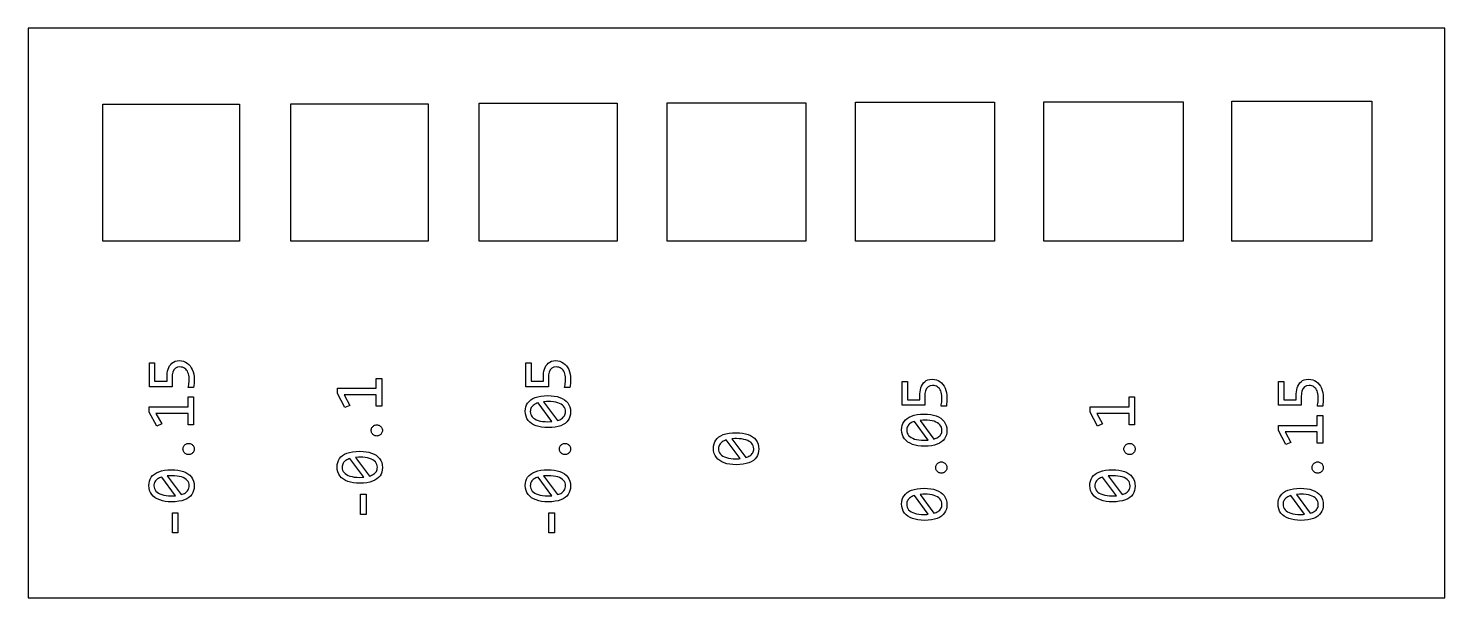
# Model space of a CAD drawing. Extents: x 5 to 148, y 5 to 63.
import ezdxf

# ---------------------------------------------------------------- set-up
doc = ezdxf.new("R2010")
doc.units = 0
doc.layers.get('0').update_dxf_attribs({"linetype": 'CONTINUOUS'})

msp = doc.modelspace()

# ---------------------------------------------------------------- linework, layer by layer
at = {"color": 5}
for points in [[(148, 62.500025), (5, 62.500025), (5, 5.000016), (148, 5.000016), (148, 62.500025)], [(12.515, 41.015026), (12.515, 54.835025), (26.335, 54.835025), (26.335, 41.015026), (12.515, 41.015026)], [(31.514999, 41.015026), (31.514999, 54.885026), (45.384999, 54.885026), (45.384999, 41.015026), (31.514999, 41.015026)], [(50.515001, 41.015026), (50.515001, 54.935024), (64.434999, 54.935024), (64.434999, 41.015026), (50.515001, 41.015026)], [(69.514999, 41.015026), (69.514999, 54.985026), (83.484999, 54.985026), (83.484999, 41.015026), (69.514999, 41.015026)], [(88.515001, 41.015026), (88.515001, 55.035024), (102.534999, 55.035024), (102.534999, 41.015026), (88.515001, 41.015026)], [(107.515, 41.015026), (107.515, 55.085026), (121.584999, 55.085026), (121.584999, 41.015026), (107.515, 41.015026)], [(126.515001, 41.015026), (126.515001, 55.135024), (140.634999, 55.135024), (140.634999, 41.015026), (126.515001, 41.015026)], [(21.1495, 26.223725), (21.1763, 26.352224), (21.197901, 26.492624), (21.2145, 26.644725), (21.2256, 26.803223), (21.2323, 26.962925), (21.234501, 27.123723), (21.227399, 27.299026), (21.206101, 27.462325), (21.1705, 27.613723), (21.1209, 27.751826), (21.0589, 27.875425), (20.9845, 27.984724), (20.8982, 28.079223), (20.8005, 28.157625), (20.6915, 28.219725), (20.5721, 28.265225), (20.4431, 28.292629), (20.3045, 28.301711), (20.0524, 28.268626), (19.8507, 28.169224), (19.6995, 28.003723), (19.5945, 27.776024), (19.5315, 27.490324), (19.5105, 27.146725), (19.5105, 26.302725), (17.2355, 26.302725), (17.2355, 28.700725), (17.7535, 28.700725), (17.7535, 26.860723), (19.0035, 26.860723), (19.0035, 27.249724), (19.009901, 27.461126), (19.0293, 27.668824), (19.0615, 27.872724), (19.1098, 28.067325), (19.1775, 28.247323), (19.2645, 28.412725), (19.3716, 28.560325), (19.5009, 28.687325), (19.6525, 28.793725), (19.8284, 28.874224), (20.032, 28.922625), (20.2635, 28.93874), (20.4777, 28.922836), (20.679, 28.875124), (20.8675, 28.795724), (21.0404, 28.688324), (21.1964, 28.557026), (21.3355, 28.401724), (21.4559, 28.224924), (21.5573, 28.027924), (21.6395, 27.810726), (21.7, 27.577923), (21.7364, 27.332923), (21.748499, 27.075726), (21.746299, 26.937025), (21.735, 26.711123), (21.7044, 26.346825), (21.6875, 26.223725), (21.1495, 26.223725)], [(59.149499, 26.223725), (59.17631, 26.352224), (59.197889, 26.492624), (59.214495, 26.644725), (59.225592, 26.803223), (59.232289, 26.962925), (59.234558, 27.123723), (59.227415, 27.299026), (59.206093, 27.462325), (59.170499, 27.613723), (59.120899, 27.751826), (59.0589, 27.875425), (58.984501, 27.984724), (58.8982, 28.079223), (58.8005, 28.157625), (58.691501, 28.219725), (58.572101, 28.265225), (58.4431, 28.292629), (58.304501, 28.301711), (58.0524, 28.268626), (57.850699, 28.169224), (57.699501, 28.003723), (57.5945, 27.776024), (57.5315, 27.490324), (57.510502, 27.146725), (57.510499, 26.302725), (55.2355, 26.302725), (55.2355, 28.700725), (55.7535, 28.700725), (55.7535, 26.860723), (57.003501, 26.860723), (57.003501, 27.249724), (57.009908, 27.461126), (57.029288, 27.668824), (57.061501, 27.872724), (57.1098, 28.067325), (57.1775, 28.247323), (57.2645, 28.412725), (57.371601, 28.560325), (57.500901, 28.687325), (57.652499, 28.793725), (57.8284, 28.874224), (58.032001, 28.922625), (58.263499, 28.93874), (58.4777, 28.922836), (58.679001, 28.875124), (58.8675, 28.795724), (59.040401, 28.688324), (59.196399, 28.557026), (59.335501, 28.401724), (59.455899, 28.224924), (59.557299, 28.027924), (59.639499, 27.810726), (59.699999, 27.577923), (59.7364, 27.332923), (59.748507, 27.075726), (59.746241, 26.937025), (59.735012, 26.711123), (59.704399, 26.346825), (59.687494, 26.223725), (59.149499, 26.223725)], [(36.215501, 25.622123), (36.215501, 26.146125), (40.1355, 26.146125), (40.1355, 27.141125), (40.687501, 27.141125), (40.687501, 24.345124), (40.1355, 24.345124), (40.1355, 25.489123), (36.886501, 25.489123), (37.4655, 24.423125), (36.961499, 24.205125), (36.215501, 25.622123)], [(97.149499, 24.351124), (97.176311, 24.479725), (97.197889, 24.620026), (97.214495, 24.772124), (97.225592, 24.930724), (97.232289, 25.090324), (97.234558, 25.251125), (97.227387, 25.426425), (97.206091, 25.589823), (97.1705, 25.741125), (97.120899, 25.879225), (97.058901, 26.002923), (96.984501, 26.112123), (96.8982, 26.206724), (96.800501, 26.285024), (96.691501, 26.347124), (96.572101, 26.392726), (96.4431, 26.420016), (96.304501, 26.429112), (96.0524, 26.396025), (95.850699, 26.296725), (95.699501, 26.131125), (95.5945, 25.903426), (95.5315, 25.617825), (95.510502, 25.274124), (95.5105, 24.430124), (93.235501, 24.430124), (93.235501, 26.828124), (93.7535, 26.828124), (93.7535, 24.988125), (95.003499, 24.988125), (95.003499, 25.377123), (95.009905, 25.588525), (95.029288, 25.796223), (95.061501, 26.000123), (95.1098, 26.194826), (95.1775, 26.374824), (95.264501, 26.540125), (95.371601, 26.687826), (95.500901, 26.814826), (95.6525, 26.921125), (95.8284, 27.001724), (96.032001, 27.050024), (96.2635, 27.066139), (96.477701, 27.050236), (96.679001, 27.002526), (96.8675, 26.923126), (97.040401, 26.815825), (97.196399, 26.684425), (97.335501, 26.529124), (97.4559, 26.352325), (97.557299, 26.155326), (97.639499, 25.938125), (97.699999, 25.705325), (97.7364, 25.460325), (97.748508, 25.203125), (97.746241, 25.064424), (97.735012, 24.838525), (97.704399, 24.474224), (97.687494, 24.351124), (97.149499, 24.351124)], [(135.149, 24.351124), (135.176009, 24.479725), (135.197985, 24.620026), (135.214002, 24.772124), (135.225993, 24.930724), (135.23201, 25.090324), (135.233974, 25.251125), (135.227001, 25.426425), (135.206003, 25.589823), (135.17, 25.741125), (135.121001, 25.879225), (135.058999, 26.002923), (134.983999, 26.112123), (134.898, 26.206724), (134.799999, 26.285024), (134.690999, 26.347124), (134.572, 26.392726), (134.442999, 26.420016), (134.303999, 26.429112), (134.052, 26.396025), (133.851001, 26.296725), (133.698999, 26.131125), (133.594001, 25.903426), (133.531, 25.617825), (133.510003, 25.274124), (133.51, 24.430124), (131.236, 24.430124), (131.236, 26.828124), (131.753999, 26.828124), (131.753999, 24.988125), (133.004001, 24.988125), (133.004001, 25.377123), (133.010013, 25.588525), (133.028995, 25.796223), (133.062001, 26.000123), (133.110001, 26.194826), (133.178, 26.374824), (133.265, 26.540125), (133.371999, 26.687826), (133.501, 26.814826), (133.652, 26.921125), (133.828, 27.001724), (134.031998, 27.050024), (134.263, 27.066139), (134.478, 27.050236), (134.678999, 27.002526), (134.867001, 26.923126), (135.04, 26.815825), (135.196001, 26.684425), (135.334999, 26.529124), (135.455999, 26.352325), (135.557, 26.155326), (135.639, 25.938125), (135.7, 25.705325), (135.736, 25.460325), (135.747994, 25.203125), (135.746024, 25.064424), (135.734992, 24.838525), (135.703999, 24.474224), (135.687997, 24.351124), (135.149, 24.351124)], [(17.2155, 23.749624), (17.2155, 24.273525), (21.1355, 24.273525), (21.1355, 25.268623), (21.6875, 25.268623), (21.6875, 22.472523), (21.1355, 22.472523), (21.1355, 23.616525), (17.8865, 23.616525), (18.4655, 22.550626), (17.9615, 22.332623), (17.2155, 23.749624)], [(57.1327, 22.184123), (56.821699, 22.218825), (56.5305, 22.276625), (56.262101, 22.357224), (56.020699, 22.460625), (55.806501, 22.586524), (55.620401, 22.735425), (55.464699, 22.907425), (55.339499, 23.102624), (55.2478, 23.320624), (55.1928, 23.561224), (55.174512, 23.824625), (55.189487, 24.055426), (55.234499, 24.272125), (55.309499, 24.474526), (55.4152, 24.660423), (55.5535, 24.827425), (55.724501, 24.975626), (55.9287, 25.103526), (56.166701, 25.210226), (56.438501, 25.295525), (56.744399, 25.358325), (57.086099, 25.396024), (57.463501, 25.408639), (57.7942, 25.39711), (58.1048, 25.362823), (58.3955, 25.305625), (58.662401, 25.225824), (58.903001, 25.122424), (59.117501, 24.995525), (59.303099, 24.846224), (59.4584, 24.674224), (59.583501, 24.479626), (59.6752, 24.262326), (59.7302, 24.021325), (59.748488, 23.756524), (59.733598, 23.525125), (59.688899, 23.308124), (59.6145, 23.105525), (59.5085, 22.919724), (59.370499, 22.752725), (59.2005, 22.604626), (58.997401, 22.477025), (58.7601, 22.370325), (58.488501, 22.284524), (58.1822, 22.222325), (57.840499, 22.185024), (57.463501, 22.172521), (57.1327, 22.184123)], [(57.7238, 22.775825), (57.858499, 22.785618), (56.465501, 24.669623), (56.352999, 24.632023), (56.247301, 24.588724), (56.148501, 24.539623), (56.057501, 24.484124), (55.975199, 24.421824), (55.9015, 24.352623), (55.8373, 24.276423), (55.783299, 24.193424), (55.739498, 24.103525), (55.7073, 24.006525), (55.687996, 23.902225), (55.681507, 23.790625), (55.694086, 23.640723), (55.731701, 23.500323), (55.794501, 23.369623), (55.881499, 23.249826), (55.993199, 23.142423), (56.129499, 23.047523), (56.2899, 22.965724), (56.473999, 22.897324), (56.6815, 22.842525), (56.912301, 22.803124), (57.165999, 22.779418), (57.442501, 22.771524), (57.7238, 22.775814)], [(58.545499, 22.934626), (58.654501, 22.977625), (58.757501, 23.026624), (58.852799, 23.082725), (58.938801, 23.145725), (59.0155, 23.215524), (59.081599, 23.292924), (59.137299, 23.376924), (59.1825, 23.467523), (59.215299, 23.566524), (59.234886, 23.674226), (59.241504, 23.790625), (59.228998, 23.939924), (59.1917, 24.079926), (59.129501, 24.210626), (59.042201, 24.330325), (58.9308, 24.437724), (58.795499, 24.532526), (58.6357, 24.614325), (58.452399, 24.682323), (58.245499, 24.736623), (58.014599, 24.776625), (57.760599, 24.800614), (57.483499, 24.808528), (57.406399, 24.807678), (57.329699, 24.804633), (57.030499, 24.781623), (58.430499, 22.897623), (58.545499, 22.934626)], [(112.216001, 23.749624), (112.216001, 24.273525), (116.135, 24.273525), (116.135, 25.268623), (116.688001, 25.268623), (116.688001, 22.472523), (116.135, 22.472523), (116.135, 23.616525), (112.887001, 23.616525), (113.465999, 22.550626), (112.961999, 22.332623), (112.216001, 23.749624)], [(95.1327, 20.311624), (94.8217, 20.346225), (94.5305, 20.404024), (94.262101, 20.484725), (94.020699, 20.588024), (93.806501, 20.714025), (93.620401, 20.862925), (93.464699, 21.034926), (93.339499, 21.230026), (93.2478, 21.448026), (93.1928, 21.688725), (93.174512, 21.952024), (93.189515, 22.182924), (93.234502, 22.399625), (93.309499, 22.602024), (93.4152, 22.787924), (93.5535, 22.954926), (93.724501, 23.103025), (93.9287, 23.231024), (94.166701, 23.337724), (94.438501, 23.423025), (94.744399, 23.485825), (95.086099, 23.523426), (95.463501, 23.536013), (95.794201, 23.524622), (96.1048, 23.490225), (96.3955, 23.433024), (96.662401, 23.353223), (96.903001, 23.249924), (97.117501, 23.123026), (97.303099, 22.973725), (97.4584, 22.801724), (97.583501, 22.607025), (97.6752, 22.389824), (97.7302, 22.148826), (97.748488, 21.884025), (97.733598, 21.652524), (97.6889, 21.435523), (97.6145, 21.233026), (97.5085, 21.047123), (97.370499, 20.880124), (97.2005, 20.732025), (96.997399, 20.604424), (96.760101, 20.497823), (96.488501, 20.412025), (96.1822, 20.349826), (95.840499, 20.312426), (95.463501, 20.300036), (95.1327, 20.311624)], [(95.406399, 22.935024), (95.3297, 22.932032), (95.030499, 22.909022), (96.430499, 21.025025), (96.545499, 21.062025)], [(96.545499, 21.062025), (96.654501, 21.105024), (96.757501, 21.154024), (96.852799, 21.210124), (96.938801, 21.273124), (97.0155, 21.343025), (97.0816, 21.420326), (97.137299, 21.504323), (97.1825, 21.595024), (97.2153, 21.694025), (97.234914, 21.801724), (97.241501, 21.918024), (97.228999, 22.067326), (97.1917, 22.207325), (97.129501, 22.338025), (97.042201, 22.457825), (96.9308, 22.565123), (96.7955, 22.660023), (96.6357, 22.741826), (96.452399, 22.809824), (96.245499, 22.864025), (96.014599, 22.904024), (95.760599, 22.928013), (95.483499, 22.93604), (95.406399, 22.934897)], [(131.215999, 21.877023), (131.215999, 22.401025), (135.134999, 22.401025), (135.134999, 23.396025), (135.687999, 23.396025), (135.687999, 20.600024), (135.134999, 20.600024), (135.134999, 21.744023), (131.887, 21.744023), (132.466001, 20.678025), (131.962, 20.460025), (131.215999, 21.877023)], [(40.108799, 21.329924), (40.034501, 21.344515), (39.963499, 21.36902), (39.896999, 21.402424), (39.8364, 21.442824), (39.7815, 21.490023), (39.733299, 21.544125), (39.6926, 21.603824), (39.659501, 21.669025), (39.634496, 21.738923), (39.619513, 21.812524), (39.614503, 21.890025), (39.619496, 21.966025), (39.634485, 22.039324), (39.659504, 22.110026), (39.6926, 22.176224), (39.733299, 22.236224), (39.7815, 22.290024), (39.8364, 22.337726), (39.896999, 22.378024), (39.963499, 22.411024), (40.034501, 22.436029), (40.108799, 22.45101), (40.1865, 22.456019), (40.262299, 22.451029), (40.334901, 22.436038), (40.4045, 22.411019), (40.469701, 22.378024), (40.5294, 22.337726), (40.583499, 22.290024), (40.6312, 22.236224), (40.671499, 22.176224), (40.704499, 22.110026), (40.728911, 22.039324), (40.743604, 21.966025), (40.748512, 21.890025), (40.74359, 21.812524), (40.728897, 21.738923), (40.704488, 21.669025), (40.671499, 21.603824), (40.6312, 21.544125), (40.583499, 21.490023), (40.5294, 21.442824), (40.469701, 21.402424), (40.4045, 21.369023), (40.334901, 21.344526), (40.262299, 21.329933), (40.1865, 21.325014), (40.108799, 21.329935)], [(76.132698, 18.439026), (75.821701, 18.473725), (75.530501, 18.531426), (75.262099, 18.612124), (75.020701, 18.715525), (74.8065, 18.841424), (74.620399, 18.990325), (74.4647, 19.162325), (74.339501, 19.357524), (74.247801, 19.575524), (74.192799, 19.816124), (74.174511, 20.079426), (74.189486, 20.310326), (74.2345, 20.527025), (74.309501, 20.729426), (74.415201, 20.915326), (74.553501, 21.082325), (74.7245, 21.230424), (74.928699, 21.358426), (75.1667, 21.465126), (75.4385, 21.550424), (75.7444, 21.613224), (76.086101, 21.650924), (76.4635, 21.663426), (76.794199, 21.652022), (77.104799, 21.617726), (77.395499, 21.560424), (77.662399, 21.480724), (77.902999, 21.377323), (78.1175, 21.250425), (78.3031, 21.101124), (78.458399, 20.929123), (78.583499, 20.734424), (78.675199, 20.517226), (78.730201, 20.276225), (78.748489, 20.011424), (78.733599, 19.780025), (78.688901, 19.563024), (78.614499, 19.360425), (78.508499, 19.174624), (78.370501, 19.007625), (78.200501, 18.859526), (77.9974, 18.731925), (77.760099, 18.625225), (77.4885, 18.539424), (77.182201, 18.477225), (76.840501, 18.439923), (76.4635, 18.427421), (76.132698, 18.439023)], [(95.7238, 20.903224), (95.858499, 20.913017), (94.465501, 22.797025), (94.352999, 22.759425), (94.247301, 22.716124), (94.148501, 22.667025), (94.057501, 22.611524), (93.975199, 22.549223), (93.9015, 22.480025), (93.8373, 22.403924), (93.7833, 22.320925), (93.739499, 22.231023), (93.7073, 22.134023), (93.687996, 22.029725), (93.681508, 21.918024), (93.694086, 21.768125), (93.731701, 21.627824), (93.794501, 21.497025), (93.881499, 21.377225), (93.9932, 21.269924), (94.129499, 21.175024), (94.2899, 21.093126), (94.473999, 21.024825), (94.6815, 20.970026), (94.912299, 20.930523), (95.165999, 20.90693), (95.442501, 20.899022), (95.7238, 20.90323)], [(21.1088, 19.457323), (21.0345, 19.472027), (20.9635, 19.496436), (20.897, 19.529925), (20.8364, 19.570223), (20.7815, 19.617425), (20.7333, 19.671626), (20.6926, 19.731226), (20.6595, 19.796425), (20.6345, 19.866325), (20.6195, 19.940025), (20.614499, 20.017424), (20.619501, 20.093424), (20.6345, 20.166824), (20.659499, 20.237425), (20.6926, 20.303626), (20.7333, 20.363725), (20.7815, 20.417424), (20.8364, 20.465125), (20.897, 20.505423), (20.9635, 20.538423), (21.0345, 20.563428), (21.1088, 20.57844), (21.1865, 20.583421), (21.2623, 20.578428), (21.3349, 20.563411), (21.4045, 20.538421), (21.4697, 20.505423), (21.5294, 20.465125), (21.5835, 20.417424), (21.6312, 20.363725), (21.6715, 20.303626), (21.7045, 20.237425), (21.728901, 20.166824), (21.743601, 20.093424), (21.748499, 20.017424), (21.743601, 19.940025), (21.728899, 19.866325), (21.704499, 19.796425), (21.6715, 19.731226), (21.6312, 19.671626), (21.5835, 19.617425), (21.5294, 19.570223), (21.4697, 19.529925), (21.4045, 19.496425), (21.3349, 19.472013), (21.2623, 19.45732), (21.1865, 19.452526), (21.1088, 19.457323)], [(59.1088, 19.457323), (59.034499, 19.472027), (58.963501, 19.496436), (58.897001, 19.529925), (58.836399, 19.570223), (58.781501, 19.617425), (58.733301, 19.671626), (58.692601, 19.731226), (58.659499, 19.796425), (58.634495, 19.866325), (58.619486, 19.940025), (58.614505, 20.017424), (58.619494, 20.093424), (58.634514, 20.166824), (58.659505, 20.237425), (58.692601, 20.303626), (58.733301, 20.363725), (58.781501, 20.417424), (58.836399, 20.465125), (58.897001, 20.505423), (58.963501, 20.538423), (59.034499, 20.563428), (59.1088, 20.57844), (59.186499, 20.583421), (59.262301, 20.578428), (59.3349, 20.563411), (59.404501, 20.538421), (59.4697, 20.505423), (59.529399, 20.465125), (59.583501, 20.417424), (59.631199, 20.363725), (59.6715, 20.303626), (59.704501, 20.237425), (59.728913, 20.166824), (59.743602, 20.093424), (59.74851, 20.017424), (59.743588, 19.940025), (59.728896, 19.866325), (59.704486, 19.796425), (59.6715, 19.731226), (59.631199, 19.671626), (59.583501, 19.617425), (59.529399, 19.570223), (59.4697, 19.529925), (59.404501, 19.496425), (59.3349, 19.472013), (59.262301, 19.45732), (59.186499, 19.452526), (59.1088, 19.457323)], [(76.723799, 19.030725), (76.858501, 19.040518), (75.4655, 20.924424), (75.353, 20.886926), (75.2473, 20.843624), (75.148499, 20.794424), (75.0575, 20.739024), (74.975201, 20.676724), (74.901501, 20.607424), (74.837298, 20.531326), (74.783301, 20.448324), (74.7395, 20.358425), (74.707301, 20.261425), (74.687997, 20.157124), (74.681509, 20.045424), (74.694088, 19.895626), (74.731699, 19.755223), (74.794499, 19.624523), (74.8815, 19.504725), (74.993201, 19.397326), (75.1295, 19.302426), (75.289901, 19.220624), (75.474, 19.152224), (75.681501, 19.097425), (75.9123, 19.058024), (76.166001, 19.034317), (76.442499, 19.026424), (76.723799, 19.030713)], [(76.4064, 21.062425), (76.329701, 21.059434), (76.0305, 21.036424), (77.4305, 19.152523), (77.5455, 19.189525)], [(77.5455, 19.189525), (77.6545, 19.232525), (77.7575, 19.281425), (77.852801, 19.337624), (77.938799, 19.400625), (78.015499, 19.470424), (78.081601, 19.547823), (78.1373, 19.631824), (78.182501, 19.722423), (78.215301, 19.821424), (78.234915, 19.929125), (78.241505, 20.045424), (78.228997, 20.194824), (78.191699, 20.334826), (78.1295, 20.465424), (78.0422, 20.585224), (77.930801, 20.692624), (77.795501, 20.787425), (77.635701, 20.869225), (77.452401, 20.937223), (77.245501, 20.991424), (77.014601, 21.031423), (76.760601, 21.055412), (76.483501, 21.06341), (76.4064, 21.062296)], [(116.108999, 19.457323), (116.033999, 19.472027), (115.963, 19.496436), (115.897, 19.529925), (115.836, 19.570223), (115.781001, 19.617425), (115.733, 19.671626), (115.693001, 19.731226), (115.658999, 19.796425), (115.633994, 19.866325), (115.619014, 19.940025), (115.614004, 20.017424), (115.618997, 20.093424), (115.633985, 20.166824), (115.659004, 20.237425), (115.693001, 20.303626), (115.733, 20.363725), (115.781001, 20.417424), (115.836, 20.465125), (115.897, 20.505423), (115.963, 20.538423), (116.033999, 20.563428), (116.108999, 20.57844), (116.186001, 20.583421), (116.262, 20.578428), (116.335, 20.563411), (116.404001, 20.538421), (116.470001, 20.505423), (116.529, 20.465125), (116.583, 20.417424), (116.631, 20.363725), (116.671, 20.303626), (116.704, 20.237425), (116.729005, 20.166824), (116.743985, 20.093424), (116.748007, 20.017424), (116.743994, 19.940025), (116.729013, 19.866325), (116.703994, 19.796425), (116.671, 19.731226), (116.631, 19.671626), (116.583, 19.617425), (116.529, 19.570223), (116.470001, 19.529925), (116.404001, 19.496425), (116.335, 19.472013), (116.262, 19.45732), (116.186001, 19.452526), (116.108999, 19.457323)], [(38.132701, 16.566524), (37.821701, 16.601124), (37.530501, 16.658923), (37.262099, 16.739625), (37.0207, 16.842924), (36.806499, 16.968925), (36.620399, 17.117825), (36.4647, 17.289826), (36.339501, 17.484926), (36.247801, 17.702926), (36.192801, 17.943624), (36.174485, 18.206924), (36.189514, 18.437824), (36.2345, 18.654424), (36.3095, 18.856924), (36.415201, 19.042824), (36.553501, 19.209826), (36.7245, 19.357925), (36.928699, 19.485924), (37.1667, 19.592623), (37.438499, 19.677925), (37.7444, 19.740725), (38.086101, 19.778326), (38.463499, 19.790913), (38.794199, 19.779409), (39.104799, 19.745125), (39.395499, 19.687924), (39.662399, 19.608126), (39.902999, 19.504824), (40.117499, 19.377926), (40.3031, 19.228625), (40.458398, 19.056624), (40.583499, 18.861925), (40.675199, 18.644724), (40.730201, 18.403726), (40.748489, 18.138925), (40.733599, 17.907424), (40.688901, 17.690426), (40.614501, 17.487926), (40.508499, 17.302023), (40.3705, 17.135024), (40.200501, 16.986925), (39.9974, 16.859324), (39.760099, 16.752726), (39.488499, 16.666924), (39.182201, 16.604725), (38.8405, 16.567325), (38.463499, 16.554936), (38.132701, 16.566524)], [(38.723799, 17.158124), (38.8585, 17.167917), (37.4655, 19.051925), (37.353, 19.014325), (37.247299, 18.971023), (37.148499, 18.921925), (37.057499, 18.866423), (36.975201, 18.804126), (36.901501, 18.734925), (36.837301, 18.658823), (36.783301, 18.575825), (36.7395, 18.485926), (36.707301, 18.388923), (36.687997, 18.284625), (36.681509, 18.172924), (36.694087, 18.023025), (36.731699, 17.882724), (36.794499, 17.751925), (36.8815, 17.632124), (36.993201, 17.524824), (37.1295, 17.429924), (37.289901, 17.348025), (37.474, 17.279725), (37.681501, 17.224926), (37.9123, 17.185423), (38.166, 17.161829), (38.442499, 17.153921), (38.723799, 17.158129)], [(38.4064, 19.189923), (38.329701, 19.186932), (38.0305, 19.163922), (39.4305, 17.279925), (39.5455, 17.316925)], [(39.5455, 17.316925), (39.6545, 17.359924), (39.7575, 17.408923), (39.8528, 17.465023), (39.938799, 17.528024), (40.015499, 17.597925), (40.081601, 17.675225), (40.1373, 17.759223), (40.182501, 17.849924), (40.215301, 17.948925), (40.234887, 18.056623), (40.241505, 18.172924), (40.228997, 18.322226), (40.191698, 18.462225), (40.1295, 18.592925), (40.0422, 18.712725), (39.930801, 18.820026), (39.795501, 18.914923), (39.635701, 18.996725), (39.4524, 19.064724), (39.2455, 19.118925), (39.0146, 19.158924), (38.7606, 19.182913), (38.4835, 19.190939), (38.4064, 19.189796)], [(97.1088, 17.584824), (97.0345, 17.599415), (96.963501, 17.62392), (96.897001, 17.657324), (96.836399, 17.697724), (96.781501, 17.744923), (96.733301, 17.799025), (96.692601, 17.858723), (96.6595, 17.923925), (96.634495, 17.993823), (96.619486, 18.067424), (96.614505, 18.144925), (96.619495, 18.220925), (96.634514, 18.294223), (96.659505, 18.364926), (96.692601, 18.431124), (96.733301, 18.491124), (96.781501, 18.544924), (96.836399, 18.592625), (96.897001, 18.632924), (96.963501, 18.665924), (97.0345, 18.690929), (97.1088, 18.705909), (97.186499, 18.710919), (97.262301, 18.705929), (97.3349, 18.690938), (97.404499, 18.665919), (97.4697, 18.632924), (97.529399, 18.592625), (97.583501, 18.544924), (97.631199, 18.491124), (97.671501, 18.431124), (97.704501, 18.364926), (97.728913, 18.294223), (97.743603, 18.220925), (97.748511, 18.144925), (97.743589, 18.067424), (97.728896, 17.993823), (97.704487, 17.923925), (97.671501, 17.858723), (97.631199, 17.799025), (97.583501, 17.744923), (97.529399, 17.697724), (97.4697, 17.657324), (97.404499, 17.623926), (97.3349, 17.599429), (97.262301, 17.584832), (97.186499, 17.579913), (97.1088, 17.584835)], [(135.109001, 17.584824), (135.034, 17.599415), (134.962999, 17.62392), (134.897001, 17.657324), (134.835999, 17.697724), (134.780999, 17.744923), (134.732999, 17.799025), (134.693, 17.858723), (134.659, 17.923925), (134.633995, 17.993823), (134.619015, 18.067424), (134.614006, 18.144925), (134.618995, 18.220925), (134.633987, 18.294223), (134.659006, 18.364926), (134.693, 18.431124), (134.732999, 18.491124), (134.780999, 18.544924), (134.835999, 18.592625), (134.897001, 18.632924), (134.962999, 18.665924), (135.034, 18.690929), (135.109001, 18.705909), (135.185999, 18.710919), (135.261999, 18.705929), (135.334999, 18.690938), (135.403999, 18.665919), (135.47, 18.632924), (135.529001, 18.592625), (135.582999, 18.544924), (135.630999, 18.491124), (135.671001, 18.431124), (135.703999, 18.364926), (135.729004, 18.294223), (135.744015, 18.220925), (135.748008, 18.144925), (135.743992, 18.067424), (135.728987, 17.993823), (135.703996, 17.923925), (135.671001, 17.858723), (135.630999, 17.799025), (135.582999, 17.744923), (135.529001, 17.697724), (135.47, 17.657324), (135.403999, 17.623926), (135.334999, 17.599429), (135.261999, 17.584832), (135.185999, 17.579913), (135.109001, 17.584835)], [(19.1327, 14.693926), (18.8217, 14.728611), (18.5305, 14.786325), (18.2621, 14.867024), (18.0207, 14.970326), (17.8065, 15.096324), (17.6204, 15.245224), (17.4647, 15.417225), (17.3395, 15.612325), (17.2478, 15.830325), (17.1928, 16.071024), (17.174501, 16.334326), (17.1895, 16.565226), (17.2345, 16.781924), (17.3095, 16.984326), (17.4152, 17.170225), (17.5535, 17.337225), (17.7245, 17.485324), (17.9287, 17.613326), (18.1667, 17.720025), (18.4385, 17.805324), (18.7444, 17.868124), (19.0861, 17.905824), (19.4635, 17.918326), (19.7942, 17.906924), (20.1048, 17.872626), (20.3955, 17.815323), (20.6624, 17.735525), (20.903, 17.632223), (21.1175, 17.505325), (21.3031, 17.356024), (21.4584, 17.184023), (21.5835, 16.989324), (21.6752, 16.772126), (21.7302, 16.531125), (21.748499, 16.266324), (21.733599, 16.034924), (21.6889, 15.817924), (21.6145, 15.615325), (21.5085, 15.429425), (21.3705, 15.262426), (21.2005, 15.114324), (20.9974, 14.986825), (20.76, 14.880125), (20.4885, 14.794324), (20.1821, 14.732139), (19.8405, 14.694829), (19.4635, 14.682411), (19.1327, 14.693898)], [(19.7238, 15.285624), (19.8585, 15.295333), (18.4655, 17.179324), (18.353, 17.141825), (18.2473, 17.098425), (18.1485, 17.049324), (18.0575, 16.993924), (17.9752, 16.931525), (17.9015, 16.862324), (17.8373, 16.786225), (17.7833, 16.703224), (17.7395, 16.613325), (17.7073, 16.516325), (17.6879, 16.412024), (17.681499, 16.300323), (17.694, 16.150424), (17.7317, 16.010126), (17.7945, 15.879324), (17.8815, 15.759625), (17.9932, 15.652225), (18.1295, 15.557325), (18.2899, 15.475425), (18.4739, 15.407124), (18.6815, 15.352325), (18.9123, 15.312924), (19.1659, 15.289217), (19.4425, 15.281323), (19.7238, 15.285613)], [(19.4064, 17.317325), (19.3297, 17.314334), (19.0305, 17.291324), (20.4305, 15.407324), (20.5455, 15.444324)], [(20.5455, 15.444324), (20.6545, 15.487323), (20.7575, 15.536325), (20.8528, 15.592425), (20.9388, 15.655426), (21.0155, 15.725324), (21.0816, 15.802723), (21.1373, 15.886724), (21.1825, 15.977326), (21.2153, 16.076324), (21.2349, 16.184025), (21.241501, 16.300323), (21.229, 16.449723), (21.1917, 16.589725), (21.1295, 16.720324), (21.0422, 16.840124), (20.9308, 16.947425), (20.7955, 17.042325), (20.6357, 17.124124), (20.4524, 17.192123), (20.2455, 17.246324), (20.0146, 17.286326), (19.7606, 17.310315), (19.4835, 17.318338), (19.4064, 17.317195)], [(57.1327, 14.693926), (56.821699, 14.728611), (56.5305, 14.786325), (56.262101, 14.867024), (56.020699, 14.970326), (55.806501, 15.096324), (55.620401, 15.245224), (55.464699, 15.417225), (55.339499, 15.612325), (55.2478, 15.830325), (55.1928, 16.071024), (55.174512, 16.334326), (55.189487, 16.565226), (55.234499, 16.781924), (55.309499, 16.984326), (55.4152, 17.170225), (55.5535, 17.337225), (55.724501, 17.485324), (55.9287, 17.613326), (56.166701, 17.720025), (56.438501, 17.805324), (56.744399, 17.868124), (57.086099, 17.905824), (57.463501, 17.918326), (57.7942, 17.906924), (58.1048, 17.872626), (58.3955, 17.815323), (58.662401, 17.735525), (58.903001, 17.632223), (59.117501, 17.505325), (59.303099, 17.356024), (59.4584, 17.184023), (59.583501, 16.989324), (59.6752, 16.772126), (59.7302, 16.531125), (59.748488, 16.266324), (59.733598, 16.034924), (59.688899, 15.817924), (59.6145, 15.615325), (59.5085, 15.429425), (59.370499, 15.262426), (59.2005, 15.114324), (58.997401, 14.986825), (58.7601, 14.880125), (58.488501, 14.794324), (58.1822, 14.732139), (57.840499, 14.694829), (57.463501, 14.682411), (57.1327, 14.693898)], [(57.7238, 15.285624), (57.858499, 15.295333), (56.465501, 17.179324), (56.352999, 17.141825), (56.247301, 17.098425), (56.148501, 17.049324), (56.057501, 16.993924), (55.975199, 16.931525), (55.9015, 16.862324), (55.8373, 16.786225), (55.783299, 16.703224), (55.739498, 16.613325), (55.7073, 16.516325), (55.687996, 16.412024), (55.681507, 16.300323), (55.694086, 16.150424), (55.731701, 16.010126), (55.794501, 15.879324), (55.881499, 15.759625), (55.993199, 15.652225), (56.129499, 15.557325), (56.2899, 15.475425), (56.473999, 15.407124), (56.6815, 15.352325), (56.912301, 15.312924), (57.165999, 15.289217), (57.442501, 15.281323), (57.7238, 15.285613)], [(57.406399, 17.317325), (57.329699, 17.314334), (57.030499, 17.291324), (58.430499, 15.407324), (58.545499, 15.444324)], [(58.545499, 15.444324), (58.654501, 15.487323), (58.757501, 15.536325), (58.852799, 15.592425), (58.938801, 15.655426), (59.0155, 15.725324), (59.081599, 15.802723), (59.137299, 15.886724), (59.1825, 15.977326), (59.215299, 16.076324), (59.234886, 16.184025), (59.241504, 16.300323), (59.228998, 16.449723), (59.1917, 16.589725), (59.129501, 16.720324), (59.042201, 16.840124), (58.9308, 16.947425), (58.795499, 17.042325), (58.6357, 17.124124), (58.452399, 17.192123), (58.245499, 17.246324), (58.014599, 17.286326), (57.760599, 17.310315), (57.483499, 17.318338), (57.406399, 17.317195)], [(114.133001, 14.693926), (113.822, 14.728611), (113.531001, 14.786325), (113.262001, 14.867024), (113.021, 14.970326), (112.806999, 15.096324), (112.619999, 15.245224), (112.465, 15.417225), (112.340001, 15.612325), (112.247999, 15.830325), (112.192999, 16.071024), (112.174994, 16.334326), (112.190014, 16.565226), (112.235, 16.781924), (112.31, 16.984326), (112.415001, 17.170225), (112.554001, 17.337225), (112.725, 17.485324), (112.929001, 17.613326), (113.166999, 17.720025), (113.438999, 17.805324), (113.744, 17.868124), (114.085999, 17.905824), (114.463999, 17.918326), (114.793999, 17.906924), (115.104999, 17.872626), (115.395, 17.815323), (115.661999, 17.735525), (115.903, 17.632223), (116.117, 17.505325), (116.302999, 17.356024), (116.458001, 17.184023), (116.583, 16.989324), (116.674999, 16.772126), (116.730001, 16.531125), (116.748007, 16.266324), (116.734003, 16.034924), (116.689, 15.817924), (116.613999, 15.615325), (116.507999, 15.429425), (116.370001, 15.262426), (116.199999, 15.114324), (115.996999, 14.986825), (115.76, 14.880125), (115.488, 14.794324), (115.182001, 14.732139), (114.840001, 14.694829), (114.463999, 14.682411), (114.133001, 14.693898)], [(114.723999, 15.285624), (114.858001, 15.295333), (113.465999, 17.179324), (113.353001, 17.141825), (113.247001, 17.098425), (113.148999, 17.049324), (113.057999, 16.993924), (112.975001, 16.931525), (112.902001, 16.862324), (112.837, 16.786225), (112.782999, 16.703224), (112.74, 16.613325), (112.706999, 16.516325), (112.688006, 16.412024), (112.681989, 16.300323), (112.693995, 16.150424), (112.731999, 16.010126), (112.794999, 15.879324), (112.882, 15.759625), (112.993001, 15.652225), (113.13, 15.557325), (113.29, 15.475425), (113.474, 15.407124), (113.682001, 15.352325), (113.912001, 15.312924), (114.166001, 15.289217), (114.442999, 15.281323), (114.723999, 15.285613)], [(114.406, 17.317325), (114.33, 17.314334), (114.031, 17.291324), (115.430001, 15.407324), (115.545001, 15.444324)], [(115.545001, 15.444324), (115.654001, 15.487323), (115.757, 15.536325), (115.853001, 15.592425), (115.939, 15.655426), (116.015, 15.725324), (116.081999, 15.802723), (116.136999, 15.886724), (116.181999, 15.977326), (116.214999, 16.076324), (116.235009, 16.184025), (116.241012, 16.300323), (116.229006, 16.449723), (116.192001, 16.589725), (116.129, 16.720324), (116.042, 16.840124), (115.930999, 16.947425), (115.794999, 17.042325), (115.636, 17.124124), (115.452, 17.192123), (115.245001, 17.246324), (115.014999, 17.286326), (114.760999, 17.310315), (114.484, 17.318338), (114.406, 17.317195)], [(95.1327, 12.821325), (94.8217, 12.856038), (94.5305, 12.913837), (94.262101, 12.994412), (94.020699, 13.097818), (93.806501, 13.22383), (93.620401, 13.372731), (93.464699, 13.544717), (93.339499, 13.739817), (93.2478, 13.957834), (93.1928, 14.198428), (93.174512, 14.461826), (93.189515, 14.692712), (93.234502, 14.909323), (93.309499, 15.111824), (93.4152, 15.297723), (93.5535, 15.464726), (93.724501, 15.612824), (93.9287, 15.740824), (94.166701, 15.847424), (94.438501, 15.932825), (94.744399, 15.995523), (95.086099, 16.033225), (95.463501, 16.045813), (95.794201, 16.034309), (96.1048, 16.000025), (96.3955, 15.942824), (96.662401, 15.863026), (96.903001, 15.759724), (97.117501, 15.632826), (97.303099, 15.483426), (97.4584, 15.311425), (97.583501, 15.116825), (97.6752, 14.899525), (97.7302, 14.658535), (97.748488, 14.393811), (97.733598, 14.162332), (97.6889, 13.945331), (97.6145, 13.742837), (97.5085, 13.556937), (97.370499, 13.389918), (97.2005, 13.241836), (96.997399, 13.114215), (96.760101, 13.00762), (96.488501, 12.921824), (96.1822, 12.859622), (95.840499, 12.822228), (95.463501, 12.80981), (95.1327, 12.821381)], [(133.132999, 12.821325), (132.821999, 12.856038), (132.531, 12.913837), (132.261999, 12.994412), (132.021001, 13.097818), (131.807001, 13.22383), (131.62, 13.372731), (131.465001, 13.544717), (131.339999, 13.739817), (131.248, 13.957834), (131.193001, 14.198428), (131.174995, 14.461826), (131.189987, 14.692712), (131.235001, 14.909323), (131.309999, 15.111824), (131.415, 15.297723), (131.554, 15.464726), (131.725001, 15.612824), (131.929, 15.740824), (132.167001, 15.847424), (132.439001, 15.932825), (132.744001, 15.995523), (133.086001, 16.033225), (133.464001, 16.045813), (133.794, 16.034309), (134.105001, 16.000025), (134.395001, 15.942824), (134.662, 15.863026), (134.903001, 15.759724), (135.116999, 15.632826), (135.303, 15.483426), (135.458, 15.311425), (135.582999, 15.116825), (135.675, 14.899525), (135.73, 14.658535), (135.748006, 14.393811), (135.734002, 14.162332), (135.689001, 13.945331), (135.614001, 13.742837), (135.508001, 13.556937), (135.37, 13.389918), (135.200001, 13.241836), (134.997001, 13.114215), (134.759999, 13.00762), (134.487999, 12.921824), (134.182, 12.859622), (133.84, 12.822228), (133.464001, 12.80981), (133.132999, 12.821381)], [(38.551499, 13.408827), (38.551499, 15.445825), (39.110499, 15.445825), (39.110499, 13.408827), (38.551499, 13.408827)], [(95.7238, 13.413032), (95.858499, 13.42291), (94.465501, 15.306825), (94.352999, 15.269225), (94.247301, 15.225926), (94.148501, 15.176825), (94.057501, 15.121326), (93.975199, 15.059025), (93.9015, 14.989825), (93.8373, 14.913723), (93.7833, 14.830725), (93.739499, 14.740831), (93.7073, 14.643831), (93.687996, 14.539437), (93.681508, 14.427818), (93.694086, 14.27793), (93.731701, 14.137638), (93.794501, 14.006828), (93.881499, 13.887024), (93.9932, 13.779723), (94.129499, 13.684812), (94.2899, 13.602911), (94.473999, 13.534529), (94.6815, 13.479834), (94.912299, 13.440323), (95.165999, 13.416616)], [(95.406399, 15.444826), (95.3297, 15.441834), (95.030499, 15.418825), (96.430499, 13.534811), (96.545499, 13.571838)], [(96.545499, 13.571838), (96.654501, 13.614821), (96.757501, 13.663815), (96.852799, 13.71992), (96.938801, 13.782912), (97.0155, 13.852819), (97.0816, 13.93012), (97.137299, 14.014137), (97.1825, 14.104815), (97.2153, 14.203819), (97.234914, 14.31143), (97.241504, 14.427818), (97.228999, 14.577114), (97.1917, 14.717124), (97.129501, 14.847824), (97.042201, 14.967523), (96.9308, 15.074923), (96.7955, 15.169823), (96.6357, 15.251625), (96.452399, 15.319525), (96.245499, 15.373825), (96.014599, 15.413824), (95.760599, 15.437813), (95.483499, 15.445839), (95.406399, 15.444696)], [(133.724001, 13.413032), (133.858, 13.42291), (132.466001, 15.306825), (132.352999, 15.269225), (132.246999, 15.225926), (132.149001, 15.176825), (132.058001, 15.121326), (131.974999, 15.059025), (131.902, 14.989825), (131.837001, 14.913723), (131.783001, 14.830725), (131.740001, 14.740831), (131.707001, 14.643831), (131.688007, 14.539437), (131.681988, 14.427818), (131.693993, 14.27793), (131.732, 14.137638), (131.795001, 14.006828), (131.881999, 13.887024), (131.992999, 13.779723), (132.129998, 13.684812), (132.289999, 13.602911), (132.473999, 13.534529), (132.682, 13.479834), (132.912, 13.440323), (133.166, 13.416616)], [(133.405999, 15.444826), (133.329999, 15.441834), (133.030999, 15.418825), (134.43, 13.534811), (134.544999, 13.571838)], [(134.544999, 13.571838), (134.653999, 13.614821), (134.756999, 13.663815), (134.853, 13.71992), (134.938999, 13.782912), (135.015001, 13.852819), (135.082001, 13.93012), (135.137, 14.014137), (135.182, 14.104815), (135.215001, 14.203819), (135.23501, 14.31143), (135.24101, 14.427818), (135.229005, 14.577114), (135.192, 14.717124), (135.128999, 14.847824), (135.042001, 14.967523), (134.931, 15.074923), (134.795, 15.169823), (134.635999, 15.251625), (134.451999, 15.319525), (134.245, 15.373825), (134.015, 15.413824), (133.761, 15.437813), (133.483999, 15.445839), (133.405999, 15.444696)], [(19.5515, 11.536226), (19.5515, 13.573221), (20.1105, 13.573221), (20.1105, 11.536226), (19.5515, 11.536226)], [(57.551501, 11.536226), (57.551501, 13.573221), (58.110501, 13.573221), (58.110501, 11.536226), (57.551501, 11.536226)], [(95.165999, 13.416729), (95.442501, 13.408827), (95.7238, 13.41306)], [(133.166, 13.416729), (133.443001, 13.408827), (133.724001, 13.41306)]]:
    msp.add_lwpolyline(points, dxfattribs=at)

doc.saveas('drawing.dxf')
